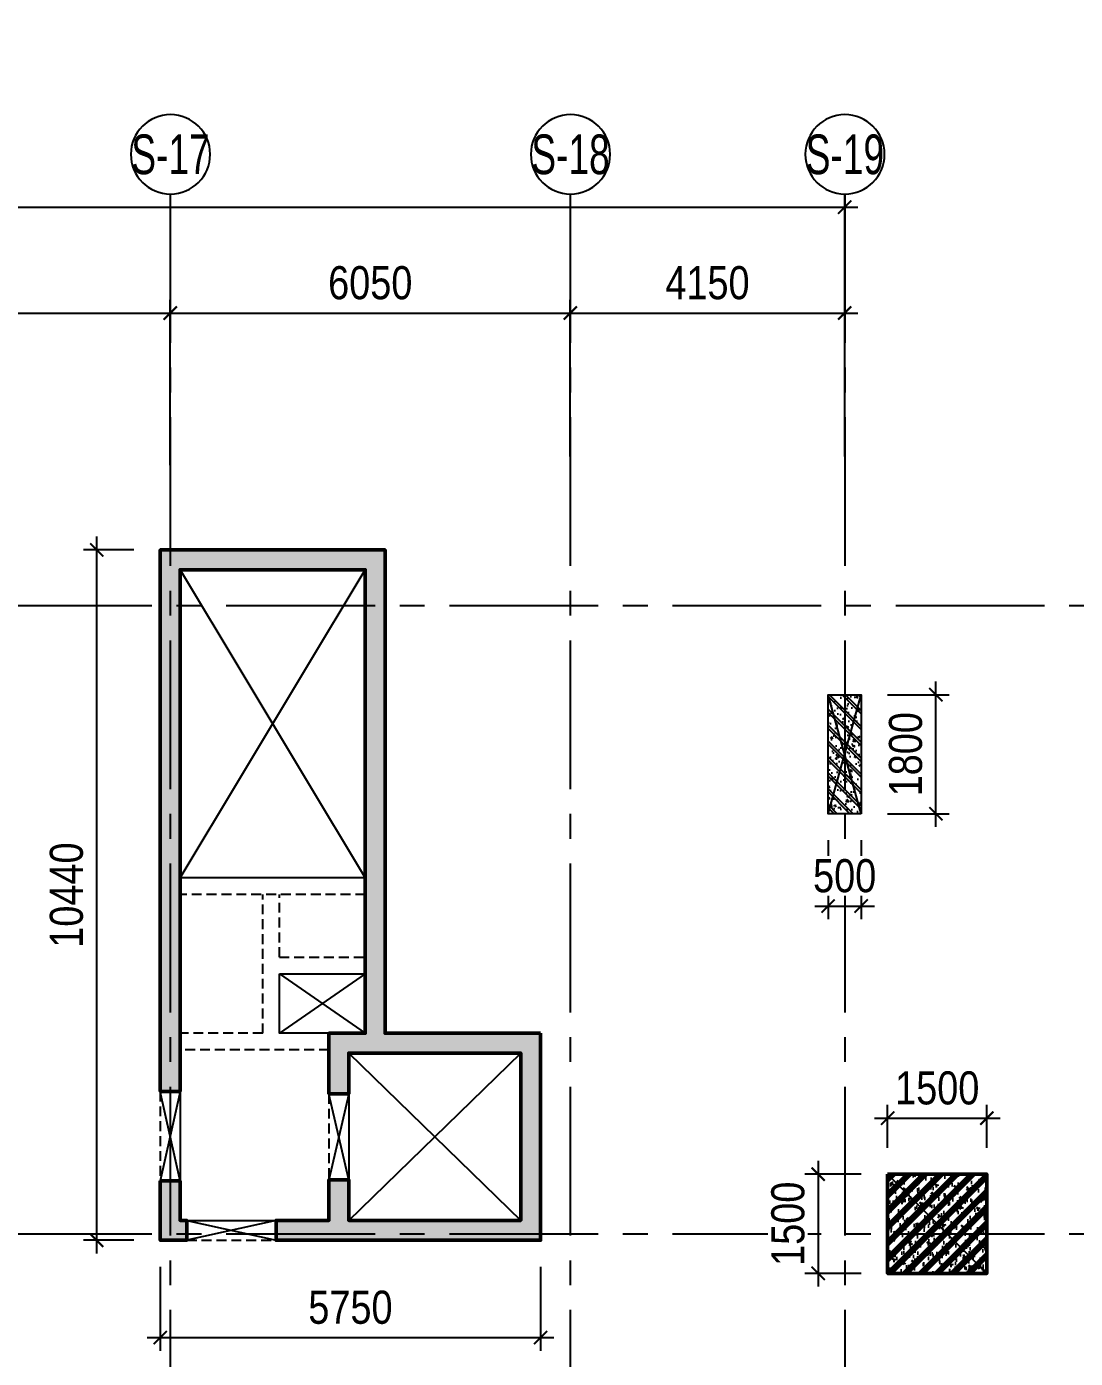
# Model space of a CAD drawing. Header units: millimetres. Extents: x -1534340 to 1713810, y -1348191 to 1114081.
# Drawn here: x 961434 to 977295, y -492497 to -472359 of the extents above; entities that cross this region are included whole.
import ezdxf
from ezdxf.enums import TextEntityAlignment as Align
from ezdxf.xclip import XClip

# ---------------------------------------------------------------- set-up
doc = ezdxf.new("R2010")
doc.units = ezdxf.units.MM
doc.header["$LTSCALE"] = 100
doc.header["$XCLIPFRAME"] = 0
doc.header["$PDMODE"] = 32
doc.header["$PDSIZE"] = 2.5
doc.linetypes.add('CENTER2', pattern=[1.125, 0.75, -0.125, 0.125, -0.125])
doc.linetypes.add('DASHED', pattern=[4.5, 3, -1.5])
for name, color, linetype in [('ccu11-Khuat', 9, 'DASHED'), ('ccu11-Manh', 8, 'Continuous'), ('ccu11-Thay', 7, 'Continuous'), ('ccu12-Manh', 8, 'Continuous'), ('ccu12-Truc', 13, 'CENTER2'), ('KC2-DIM', 251, 'Continuous'), ('KT-Dim', 8, 'Continuous'), ('KT-Hatch', 251, 'Continuous'), ('Xref_ST_MBDV Cot vach 30.7.2022$0$Xref_ST_MBDV Cot vach 30.7.2022|Xref_ST_MBDV Cot vach 30.7.2022|Xref_ST_MBDV Cot vach 30.7.2022|Xref_ST_MBDV Cot vach 30.7.2022|A-WALL-PATT', 251, 'Continuous'), ('Xref_ST_MBDV Cot vach 30.7.2022|Xref_ST_MBDV Cot vach 30.7.2022|Xref_ST_MBDV Cot vach 30.7.2022|Xref_ST_MBDV Cot vach 30.7.2022|A-GRID-SYM', 50, 'Continuous'), ('Xref_ST_MBDV Cot vach 30.7.2022|Xref_ST_MBDV Cot vach 30.7.2022|Xref_ST_MBDV Cot vach 30.7.2022|Xref_ST_MBDV Cot vach 30.7.2022|KC-Betong', 6, 'Continuous')]:
    doc.layers.add(name, color=color, linetype=linetype)
doc.layers.add('KT-Net cot vach', color=6, linetype='Continuous', lineweight=50)
doc.styles.add('Arial Narrow', font='ARIALN.TTF')
doc.styles.add('HBA-Text', font='GOTHIC.TTF')
doc.dimstyles.new('ccu12-200', dxfattribs={"dimscale": 200, "dimtxt": 2.5, "dimasz": 1, "dimexe": 1, "dimexo": 2, "dimgap": 1, "dimtad": 1, "dimdec": 0, "dimrnd": 5, "dimdsep": 46, "dimtxsty": 'Arial Narrow', "dimblk": 'ARCHTICK', "dimcen": -1, "dimdle": 1, "dimclrd": 256, "dimclre": 256, "dimclrt": 3, "dimadec": 0, "dimazin": 2, "dimtfac": 0.1, "dimtdec": 0, "dimtmove": 0, "dimatfit": 1, "dimldrblk": 'ARCHTICK', "dimfxl": 1, "dimtvp": 0.8333333333333334, "dimtolj": 1, "dimtzin": 12, "dimarcsym": 0})

# ---------------------------------------------------------------- blocks, each defined once
blk = doc.blocks.new('Xref_ST_MBDV Cot vach 30.7.2022$0$Tuong Vay01-flat-1')
at = {"layer": 'Xref_ST_MBDV Cot vach 30.7.2022$0$Xref_ST_MBDV Cot vach 30.7.2022|Xref_ST_MBDV Cot vach 30.7.2022|Xref_ST_MBDV Cot vach 30.7.2022|Xref_ST_MBDV Cot vach 30.7.2022|A-WALL-PATT'}
h = blk.add_hatch(dxfattribs=at)
h.set_pattern_fill('ACET-2D-VATLIEU04', color=256, scale=50, pattern_type=2)
h.set_pattern_definition([(49.99999999999999, (-11139561.83942936, -1407213.44759845), (-225.902473859489, 189.5546824974008), [37.49999998626113, -412.4999998488724]), (355, (-11139561.83942936, -1407213.44759845), (32.12721218541265, 367.2157156157773), [29.99999999490911, -329.9999999440002]), (100.4514, (-11139531.95358936, -1407216.06226845), (-341.2315265778452, -62.9441868767608), [31.87009499667636, -350.57105596344]), (46.18420000000001, (-11139561.83942936, -1407113.44759845), (-319.1804974675179, 306.2520974436775), [56.24999996954708, -618.749999665018]), (96.6356, (-11139517.37105686, -1407120.34425195), (-516.9959221575409, -60.14402179722674), [47.80514400473094, -525.8565000520404]), (351.1842, (-11139561.83942936, -1407113.44759845), (84.74077420309186, 546.3954293043353), [45.00000000792112, -495.0000000871323]), (21, (-11139511.83942936, -1407138.44759845), (-105.6808218676597, 275.3079533968121), [37.49999999934682, -412.499999992815]), (326.0000000000001, (-11139511.83942936, -1407138.44759845), (206.1288045682013, 305.5985201385338), [30.00000001746614, -330.0000001921275]), (71.4514, (-11139486.96831286, -1407155.22340145), (-328.9637652803212, 110.3801005582791), [31.87009499870726, -350.5710559857798]), (37.50000000000001, (-11139561.83942936, -1407213.44759845), (-78.13452938385308, 101.8269011885859), [0, -325.9999998517854, 0, -334.9999998476936, 0, -331.2499998493985]), (7.499999999999999, (-11139561.83942936, -1407213.44759845), (-23.27934638224542, 176.8241910238285), [0, -191.0000000278261, 0, -318.5000000464012, 0, -126.2500000183929]), (327.5, (-11139673.33942936, -1407213.44759845), (71.94441751949489, 112.9301145330537), [0, -125.0000000614986, 0, -390.0000001918756, 0, -517.5000002546042]), (317.5, (-11139723.33942936, -1407213.44759845), (158.0205495897681, 172.4491691102739), [0, -162.4999999478019, 0, -258.9999999168043, 0, -367.4999998819521]), (45, (-11139561.83942936, -1407213.44759845), (-150.2601910028607, 150.2601910026278), []), (45, (-11139561.83942936, -1407152.19759845), (-150.2601910028607, 150.2601910026278), [])])
h.paths.add_polyline_path([(-82665.42454257607, -118500.0088302612), (-81837.41861176863, -121132.0343658989), (-80902.71611081436, -123728.0834242017), (-79862.87874617614, -126283.8385967175), (-78719.63840653747, -128795.0430432414), (-77474.89874527603, -131257.5152608277), (-76130.7324262727, -133667.1548922951), (-74689.37767251953, -136019.9495540815), (-73153.2345392555, -138311.981517314), (-71524.86091735773, -140539.4342316107), (-69806.96827445179, -142698.5986796832), (-68002.4171395041, -144785.8795539467), (-66114.21234000102, -146797.8012427511), (-64145.497998368, -148731.0136179249), (-62099.55229647644, -150582.2976132843), (-59979.78201714717, -152348.5705846979), (-57789.71687134914, -154026.8914431464), (-55533.00362077914, -155614.4655520306), (-53213.40000534989, -157108.6493807235), (-50834.76848621853, -158506.954906286), (-48401.06981415115, -159807.0537564463), (-45916.35643433966, -161006.7810866404), (-43384.76573854871, -162104.1391847725), (-40810.51317570359, -163097.3007977149), (-38197.88523275405, -163984.6121738681), (-35551.23229684308, -164764.5958169776), (-32874.96141154505, -165435.9529462866), (-30173.5289383363, -165997.5656592443), (-27451.44813587703, -166448.4963081502), (-24701.85157574899, -166789.3238736566), (-4396.734290909022, -168938.2567786218), (36420.01678077132, -167648.2249503911), (41836.4863632936, -160718.6374020646), (12445.38596707024, -24367.66042796941), (8472.910947457654, -9248.974452903174), (-4718.707271176856, -5521.400683149928), (-10557.45827306993, -9946.818014640827), (-34021.18647153303, -27848.24941525888), (-39776.65152562223, -32008.57135346811), (-41248.85870469548, -35293.77142358455), (-45787.31564925052, -38574.38242801698), (-49368.4870454669, -38942.00303377653), (-57644.18705056235, -44924.06981060421), (-59844.65461433306, -46601.45355761005), (-61968.93197572604, -48362.30333496258), (-64019.60134904832, -50208.3517090485), (-65993.2459566202, -52136.53199238679), (-67886.59205765836, -54143.61763671576), (-69696.47008413821, -56226.27801198442), (-71419.8706161473, -58381.05012253253), (-73053.93764149398, -60604.33085121214), (-74595.93274202198, -62892.42844269238), (-76043.29574720934, -65241.53179885377), (-77393.615911806, -67647.72832025355), (-78644.64476583898, -70107.01135663176), (-79794.29917307012, -72615.28586126259), (-80840.66479975358, -75168.37520986283), (-81781.99930225872, -77762.02815519366), (-82616.73522835784, -80391.9259061541), (-83343.48262714595, -83053.68931881292), (-83961.03136360087, -85742.88618860021), (-84468.3531336058, -88455.03863057657), (-84864.60300002433, -91185.62932156771), (-85149.1148865223, -93930.11565387133), (-85321.41487544402, -96683.60341540864), (-85381.30445068702, -99529.50948559865), (-85328.50406530127, -102200.8374458619), (-85163.21024433896, -104955.3926120612), (-84885.69993967563, -107700.5945179402), (-84496.42936686985, -110432.1923394061), (-83996.04728951491, -113145.6335586284), (-83385.3738030456, -115836.3975027683)], flags=16)
h.paths.add_polyline_path([(-83625.45879450254, -118780.6341908188), (-82785.20518665202, -121451.592054751), (-81836.67593448795, -124086.0436255364), (-80781.45706173405, -126679.6041032514), (-79621.30565389246, -129227.9548506811), (-78358.15352366865, -131726.8525110248), (-76994.10399421491, -134172.1360737709), (-75531.42839684151, -136559.7338032422), (-73972.56228888594, -138885.6700187323), (-72320.10139823705, -141146.0717144171), (-70576.79730102606, -143337.1750085717), (-68745.55283991061, -145455.3314108832), (-66829.41729043424, -147497.0138977058), (-64831.58128353581, -149458.8227850739), (-62755.37149274349, -151337.4913895966), (-60604.24509477988, -153129.8914679771), (-58381.7840128839, -154833.0384259534), (-56091.68895242736, -156444.0962880657), (-53737.77323871478, -157960.3824199464), (-51323.95646727085, -159379.3719952791), (-48854.25797718205, -160698.7021999834), (-46332.79015832208, -161916.1761666269), (-43763.75160367042, -163029.7666325136), (-41151.42011806555, -164037.6193153583), (-38500.14559506811, -164938.0560009221), (-35814.34277378954, -165729.5773374715), (-33098.48388773762, -166410.8653324069), (-30357.09121792205, -166980.7855469028), (-27594.72956264392, -167438.3889849058), (-24815.98988816142, -167782.8289991841), (-4433.735052675009, -169939.9255319908), (36919.56229590811, -168632.9359166666), (42912.68845487945, -160965.5998827359), (13418.22973546013, -24135.12373521132), (9294.838300889242, -8442.070929647249), (-4925.935208282433, -4423.687328800617), (-11162.76267831214, -9150.82235655561), (-34617.47974592447, -27045.37879939191), (-40579.63196872547, -31355.10398377781), (-42051.83914779872, -34640.30405389448), (-46155.98199344426, -37606.97231750819), (-49737.15338966064, -37974.59292326774), (-58240.31235744618, -44121.0777798905), (-60467.11885703541, -45818.53930653841), (-62622.81900685839, -47605.43596977205), (-64703.8232677374, -49478.79233927629), (-66706.66158131324, -51435.49383058609), (-68628.013630962, -53472.26783320424), (-70464.66541309468, -55585.73726807744), (-72213.55809716694, -57772.38228180911), (-73871.79587351345, -60028.54927773564), (-75436.60120790266, -62350.49395546387), (-76905.37393212318, -64734.34577669739), (-78275.66833624989, -67176.13529814105), (-79545.20269040763, -69671.7966022063), (-80711.86304414831, -72217.17406733404), (-81773.70674647763, -74808.02928769216), (-82728.96568063274, -77440.04813065287), (-83576.04920824617, -80108.84792049509), (-84313.5468179807, -82809.98473610263), (-84940.23047422245, -85538.9608107484), (-85455.05666192248, -88291.23202148662), (-85857.16812421381, -91062.21545574092), (-86145.88844638877, -93847.29761108034), (-86320.75738810934, -96641.83923533), (-86381.51240370423, -99528.87035845965), (-86327.91179009154, -102240.684236032), (-86160.19218073785, -105035.6641918905), (-85878.57688103244, -107821.473743778), (-85483.548480995, -110593.4755141111), (-84975.76463904232, -113347.0545681345), (-84356.0573821161, -116077.6233250971)])
blk = doc.blocks.new('_ARCHTICK')
at = {"color": 0, "linetype": 'ByBlock', "const_width": 0.15}
blk.add_lwpolyline([(-0.5, -0.5), (0.5, 0.5)], dxfattribs=at)
blk = doc.blocks.new('*D1127')
at = {"layer": 'Defpoints', "color": 0, "transparency": 16777216}
for p in [(398999.3874795341, -68274.78057617624), (398999.3874795341, -70975.64417300106, -7.594823728268585e-05), (390299.3874795341, -71117.965626513, -7.594823728268585e-05)]:
    blk.add_point(p, dxfattribs=at)
at = {"layer": 'KT-Dim', "lineweight": -2, "transparency": 16777216}
for p, q in [((390299.3874795341, -70717.965626513), (390299.3874795341, -68074.78057617624)), ((398999.3874795341, -70575.64417300106), (398999.3874795341, -68074.78057617624)), ((390099.3874795341, -68274.78057617624), (399199.3874795341, -68274.78057617624))]:
    blk.add_line(p, q, dxfattribs=at)
at = {"layer": 'KT-Dim', "lineweight": -2, "transparency": 16777216, "xscale": 200, "yscale": 200, "zscale": 200, "rotation": 180}
blk.add_blockref('_ARCHTICK', (390299.3874795341, -68274.78057617624), dxfattribs=at)
at = {"layer": 'KT-Dim', "lineweight": -2, "transparency": 16777216, "xscale": 200, "yscale": 200, "zscale": 200}
blk.add_blockref('_ARCHTICK', (398999.3874795341, -68274.78057617624), dxfattribs=at)
at = {"layer": 'KT-Dim', "color": 3, "transparency": 16777216, "insert": (394649.3874795341, -67819.4940823154), "char_height": 500, "attachment_point": 5, "style": 'Arial Narrow'}
blk.add_mtext('\\A1;8700', dxfattribs=at)
blk = doc.blocks.new('*D1128')
at = {"layer": 'Defpoints', "color": 0, "transparency": 16777216}
for p in [(405049.3874795341, -68274.78057617624), (405049.3874795341, -70845.41449127195, -7.59482372827136e-05), (398999.3874795341, -70975.64417300106)]:
    blk.add_point(p, dxfattribs=at)
at = {"layer": 'KT-Dim', "lineweight": -2, "transparency": 16777216}
for p, q in [((398999.3874795341, -70575.64417300106), (398999.3874795341, -68074.78057617624)), ((405049.3874795341, -70445.41449127195), (405049.3874795341, -68074.78057617624)), ((398799.3874795341, -68274.78057617624), (405249.3874795341, -68274.78057617624))]:
    blk.add_line(p, q, dxfattribs=at)
at = {"layer": 'KT-Dim', "lineweight": -2, "transparency": 16777216, "xscale": 200, "yscale": 200, "zscale": 200, "rotation": 180}
blk.add_blockref('_ARCHTICK', (398999.3874795341, -68274.78057617624), dxfattribs=at)
at = {"layer": 'KT-Dim', "lineweight": -2, "transparency": 16777216, "xscale": 200, "yscale": 200, "zscale": 200}
blk.add_blockref('_ARCHTICK', (405049.3874795341, -68274.78057617624), dxfattribs=at)
at = {"layer": 'KT-Dim', "color": 3, "transparency": 16777216, "insert": (402024.3874795341, -67819.4940823154), "char_height": 500, "attachment_point": 5, "style": 'Arial Narrow'}
blk.add_mtext('\\A1;6050', dxfattribs=at)
blk = doc.blocks.new('*D1129')
at = {"layer": 'Defpoints', "color": 0, "transparency": 16777216}
for p in [(409199.3874795341, -68274.78057617624), (405049.3874795341, -70845.41449127195, -7.59482372827136e-05), (409199.3874795341, -70726.58228353027)]:
    blk.add_point(p, dxfattribs=at)
at = {"layer": 'KT-Dim', "lineweight": -2, "transparency": 16777216}
for p, q in [((405049.3874795341, -70445.41449127195), (405049.3874795341, -68074.78057617624)), ((409199.3874795341, -70326.58228353027), (409199.3874795341, -68074.78057617624)), ((404849.3874795341, -68274.78057617624), (409399.3874795341, -68274.78057617624))]:
    blk.add_line(p, q, dxfattribs=at)
at = {"layer": 'KT-Dim', "lineweight": -2, "transparency": 16777216, "xscale": 200, "yscale": 200, "zscale": 200, "rotation": 180}
blk.add_blockref('_ARCHTICK', (405049.3874795341, -68274.78057617624), dxfattribs=at)
at = {"layer": 'KT-Dim', "lineweight": -2, "transparency": 16777216, "xscale": 200, "yscale": 200, "zscale": 200}
blk.add_blockref('_ARCHTICK', (409199.3874795341, -68274.78057617624), dxfattribs=at)
at = {"layer": 'KT-Dim', "color": 3, "transparency": 16777216, "insert": (407124.3874795341, -67819.4940823154), "char_height": 500, "attachment_point": 5, "style": 'Arial Narrow'}
blk.add_mtext('\\A1;4150', dxfattribs=at)
blk = doc.blocks.new('*D1130')
at = {"layer": 'Defpoints', "color": 0, "transparency": 16777216}
for p in [(409199.3874795341, -66674.78057617624), (381599.3874795341, -70845.41449127195), (409199.3874795341, -70845.41449127195)]:
    blk.add_point(p, dxfattribs=at)
at = {"layer": 'KT-Dim', "lineweight": -2, "transparency": 16777216}
for p, q in [((381599.3874795341, -70445.41449127195), (381599.3874795341, -66474.78057617624)), ((409199.3874795341, -70445.41449127195), (409199.3874795341, -66474.78057617624)), ((381399.3874795341, -66674.78057617624), (409399.3874795341, -66674.78057617624))]:
    blk.add_line(p, q, dxfattribs=at)
at = {"layer": 'KT-Dim', "lineweight": -2, "transparency": 16777216, "xscale": 200, "yscale": 200, "zscale": 200, "rotation": 180}
blk.add_blockref('_ARCHTICK', (381599.3874795341, -66674.78057617624), dxfattribs=at)
at = {"layer": 'KT-Dim', "lineweight": -2, "transparency": 16777216, "xscale": 200, "yscale": 200, "zscale": 200}
blk.add_blockref('_ARCHTICK', (409199.3874795341, -66674.78057617624), dxfattribs=at)
at = {"layer": 'KT-Dim', "color": 3, "transparency": 16777216, "insert": (395399.3874795341, -66219.4940823154), "char_height": 500, "attachment_point": 5, "style": 'Arial Narrow'}
blk.add_mtext('\\A1;27600', dxfattribs=at)
blk = doc.blocks.new('GRID-SYM-flat-73')
at = {"layer": 'Xref_ST_MBDV Cot vach 30.7.2022|Xref_ST_MBDV Cot vach 30.7.2022|Xref_ST_MBDV Cot vach 30.7.2022|Xref_ST_MBDV Cot vach 30.7.2022|A-GRID-SYM'}
blk.add_circle((-7.267935535991315e-20, -1.216128191088018e-17, -4.068591107726854e-07), 900.0000000000003, dxfattribs=at)
at = {"layer": 'Xref_ST_MBDV Cot vach 30.7.2022|Xref_ST_MBDV Cot vach 30.7.2022|Xref_ST_MBDV Cot vach 30.7.2022|Xref_ST_MBDV Cot vach 30.7.2022|A-GRID-SYM', "style": 'HBA-Text'}
blk.add_attdef('GRID', text='', height=900.0000000000003, rotation=359.6302510781834, dxfattribs=at).set_placement((-7.267935535991315e-20, -1.216128191088018e-17, -4.068591107726854e-07), align=Align.MIDDLE_CENTER)
blk = doc.blocks.new('LOI-B2-T1-PN')
at = {"layer": 'KT-Hatch'}
h = blk.add_hatch(dxfattribs=at)
h.set_pattern_fill('BTCT', color=256, scale=40)
h.set_pattern_definition([(49.99999999999999, (106559.8543703831, -42147.03074568097), (286.9040730403014, -25.10085399303804), [30, -330]), (355, (106559.8543703831, -42147.03074568097), (-55.50053344520001, 300.8768534800047), [24, -264]), (100.4514, (106583.7630423834, -42149.12248168094), (231.4037526856086, 275.7758168243814), [25.496076, -280.4568448]), (46.18420000000001, (106559.8543703831, -42067.03074568097), (426.8964194502578, -66.20760573160723), [45, -495]), (96.6356, (106595.4290683833, -42072.54806848097), (373.8650822194813, 389.6471483601767), [38.2441152, -420.6852]), (351.1842, (106559.8543703831, -42067.03074568097), (373.8647780534509, 389.6474403701299), [36, -396]), (21, (106599.8543703831, -42087.03074568097), (238.7628208473847, -161.0475562661355), [30, -330]), (326.0000000000001, (106599.8543703831, -42087.03074568097), (97.32613276863269, 290.0600180187412), [24, -264]), (71.4514, (106619.7512635831, -42100.45138808095), (336.089051432596, 129.012198683981), [25.496076, -280.4568448]), (37.50000000000001, (106559.8543703831, -42147.03074568097), (4.863942126916267, 133.1575415325246), [0, -260.8, 0, -268, 0, -265]), (7.499999999999999, (106559.8543703831, -42147.03074568097), (105.2278149768594, 157.7646847529441), [0, -152.8, 0, -254.8, 0, -101]), (327.5, (106470.6543703834, -42147.03074568097), (213.5289744689636, -9.021948693751902), [0, -100, 0, -312, 0, -414]), (317.5, (106430.6543703834, -42147.03074568097), (233.2744677369545, 40.04199293292709), [0, -130, 0, -207.2, 0, -294]), (45, (106559.8543703831, -42147.03074568097), (-106.0660171779821, 106.0660171779821), []), (45, (106630.5650483831, -42147.03074568097), (-106.0660171779821, 106.0660171779821), [])])
h.paths.add_polyline_path([(89886.80448012566, -22426.61616878753), (90186.80448012613, -22426.61616878753), (90186.80448012613, -14536.62490315287), (92986.80448012613, -14536.62490315293), (92986.80448012566, -21546.61616641021), (92436.80448012566, -21546.61616641015), (92436.80448012566, -22461.61616641015), (92736.80448012566, -22461.61616641021), (92736.80448012566, -21846.61616641021), (95336.80448012566, -21846.61616641027), (95336.80448012566, -24376.61616641027), (92736.80448012566, -24376.61616641021), (92736.80448012566, -23761.61616641021), (92436.80448012566, -23761.61616641015), (92436.80448012566, -24376.61616641015), (91636.80448012566, -24376.61616641015), (91636.80448012566, -24676.61616641015), (95636.80448012566, -24676.61616641027), (95636.80448012566, -21546.61616641027), (93286.80448012566, -21546.61616641021), (93286.79678538674, -14236.62396789709), (89886.79678538674, -14236.62396789697)])
h.paths.add_polyline_path([(90186.80448012613, -23776.61616878753), (89886.80448012566, -23776.61616878753), (89886.80448012566, -24676.61616641015), (90286.80448012566, -24676.61616641015), (90286.80448012566, -24376.61616641015), (90186.80448012613, -24376.61616641015)], flags=17)
at = {"ltscale": 0.5}
blk.add_lwpolyline([(92986.80448006513, -19196.61616878817), (90186.80448012613, -19196.61726697005)], dxfattribs=at)
blk.add_lwpolyline([(91686.80448009097, -20646.61616878747), (92986.80447665695, -20646.61616878747), (92986.80447665695, -21546.61616641015), (91686.80448009097, -21546.61616641015)], close=True, dxfattribs=at)
at = {"layer": 'ccu11-Khuat', "ltscale": 0.5}
for points in [[(92986.8045781171, -19446.61616878817), (90186.8045781781, -19446.61726696999)], [(91436.80448009097, -21546.61626683944), (91436.80365645466, -19446.61677671061)], [(91686.80402905215, -20396.61616878747), (91686.80365645466, -19446.61667865864)], [(91686.80448009097, -20396.61616878747), (92986.80448009097, -20396.61616878747)], [(91436.80448009097, -21546.61616878747), (90186.80448009074, -21546.61616878747)], [(92436.80448009097, -21796.61616878747), (90186.80448009074, -21796.61616878747)]]:
    blk.add_lwpolyline(points, dxfattribs=at)
at = {"layer": 'ccu11-Khuat', "color": 6, "ltscale": 0.5}
for points in [[(89886.8044801266, -22426.61616878741), (89886.8044801266, -23776.6161687873)], [(92436.80448012613, -22461.61616641015), (92436.80448012613, -23761.61616641231)], [(90286.80448012613, -24676.61616641015), (91636.80448012566, -24676.61616641015)]]:
    blk.add_lwpolyline(points, dxfattribs=at)
at = {"layer": 'ccu11-Thay', "color": 6, "ltscale": 0.5}
for points in [[(90186.8044801266, -22426.61616878753), (90186.8044801266, -23776.6161687873)], [(92736.80448012613, -22461.61616641021), (92736.80448012613, -23761.61616641231)], [(90286.80448012613, -24376.61616641015), (91636.80448012566, -24376.61616641015)]]:
    blk.add_lwpolyline(points, dxfattribs=at)
at = {"layer": 'ccu12-Manh', "ltscale": 0.5}
for p, q in [((91686.80412710411, -20646.61616878747), (92986.80447665695, -21546.61616641021)), ((92986.80447665695, -20646.61616878747), (91686.80448009097, -21546.61616878747))]:
    blk.add_line(p, q, dxfattribs=at)
for points in [[(90186.80448012613, -19196.61616878817), (92986.80809450103, -14536.62490315293)], [(90186.80809450103, -14536.62490315287), (92986.80448012613, -19196.61616878817)], [(92736.80448012566, -21846.61616641021), (95336.80448012566, -24376.61616641027)], [(92736.80448012566, -24376.61616641021), (95336.80448012566, -21846.61616641027)]]:
    blk.add_lwpolyline(points, dxfattribs=at)
at = {"layer": 'KC2-DIM', "ltscale": 0.5}
for points in [[(91686.80448009097, -21546.61616878747), (91686.80412710411, -20646.61616878747)], [(91686.80448009097, -20646.61616878747), (92986.80448009097, -20646.61616878747)], [(90186.8044801266, -22426.61616878753), (89886.8044801266, -23776.6161687873)], [(90186.8044801266, -23776.6161687873), (89886.8044801266, -22426.61616878741)], [(92736.80448012613, -22461.61616641021), (92436.80448012613, -23761.61616641231)], [(92736.80448012613, -23761.61616641231), (92436.80448012613, -22461.61616641015)], [(90286.80448012613, -24376.61616641015), (91636.80448012566, -24676.61616641015)], [(91636.80448012566, -24376.61616641015), (90286.80448012613, -24676.61616641015)]]:
    blk.add_lwpolyline(points, dxfattribs=at)
at = {"layer": 'KT-Net cot vach'}
for p, q in [((90186.80448012613, -22426.61616878753), (89886.80448012566, -22426.61616878753)), ((92436.80448012566, -23761.61616641015), (92436.80448012566, -24376.61616641015)), ((92736.80448012566, -23761.61616641254), (92436.8044801252, -23761.61616641254)), ((92736.80448012566, -23761.61616641021), (92736.80448012566, -24376.61616641021)), ((90186.80448012613, -23776.61616878753), (89886.80448012566, -23776.61616878753)), ((91636.80448012566, -24376.61616641015), (92436.80448012566, -24376.61616641015)), ((91636.80448012566, -24676.61616641015), (95636.80448012566, -24676.61616641027))]:
    blk.add_line(p, q, dxfattribs=at)
for points in [[(89886.80448012566, -22426.61616878753), (89886.80809450126, -14236.62490315281), (93286.80809450126, -14236.62490315293), (93286.80448012566, -21546.61616641021), (95636.80448012566, -21546.61616641027)], [(95636.80448012566, -21546.61616641027), (95636.80448012566, -24676.61616641027), (91636.80448012566, -24676.61616641015), (91636.80448012566, -24376.61616641015), (92436.80448012566, -24376.61616641015), (92436.80448012566, -23761.61616641015), (92736.80448012566, -23761.61616641021), (92736.80448012566, -24376.61616641021), (95336.80448012566, -24376.61616641027), (95336.80448012566, -21846.61616641027), (92736.80448012566, -21846.61616641021), (92736.80448012566, -22461.61616641021), (92436.80448012566, -22461.61616641015), (92436.80448012566, -21546.61616641015), (92986.80448012566, -21546.61616641021), (92986.80809450126, -14536.62490315293), (90186.80809450126, -14536.62490315287), (90186.80448012613, -22426.61616878753)], [(90186.80448012613, -23776.61616878753), (90186.80448012613, -24376.61616641015), (90286.80448012566, -24376.61616641015), (90286.80448012566, -24676.61616641015), (89886.80448012566, -24676.61616641015), (89886.80448012566, -23776.61616878753)]]:
    blk.add_lwpolyline(points, dxfattribs=at)
blk = doc.blocks.new('*U149')
h = blk.add_hatch()
h.set_pattern_fill('VATLIEU04', color=250, scale=40, style=0, pattern_type=2)
h.set_pattern_definition([(49.99999999999999, (-449.9999999999825, 1849.999999999997), (286.9040730403014, -25.10085399303804), [30, -330]), (355, (-449.9999999999825, 1849.999999999997), (-55.50053344520001, 300.8768534800047), [24, -264]), (100.4514, (-426.0913279999825, 1847.908263999997), (231.4037526856086, 275.7758168243814), [25.496076, -280.4568448]), (46.18420000000001, (-449.9999999999825, 1929.999999999997), (426.8964194502578, -66.20760573160723), [45, -495]), (96.6356, (-414.4253019999824, 1924.482677199996), (373.8650822194813, 389.6471483601767), [38.2441152, -420.6852]), (351.1842, (-449.9999999999825, 1929.999999999997), (373.8647780534509, 389.6474403701299), [36, -396]), (21, (-409.9999999999825, 1909.999999999997), (238.7628208473847, -161.0475562661355), [30, -330]), (326.0000000000001, (-409.9999999999825, 1909.999999999997), (97.32613276863269, 290.0600180187412), [24, -264]), (71.4514, (-390.1031067999825, 1896.579357599996), (336.089051432596, 129.012198683981), [25.496076, -280.4568448]), (37.50000000000001, (-449.9999999999825, 1849.999999999997), (4.863942126916267, 133.1575415325246), [0, -260.8, 0, -268, 0, -265]), (7.499999999999999, (-449.9999999999825, 1849.999999999997), (105.2278149768594, 157.7646847529441), [0, -152.8, 0, -254.8, 0, -101]), (327.5, (-539.1999999999825, 1849.999999999997), (213.5289744689636, -9.021948693751902), [0, -100, 0, -312, 0, -414]), (317.5, (-579.1999999999825, 1849.999999999997), (233.2744677369545, 40.04199293292709), [0, -130, 0, -207.2, 0, -294]), (45, (-449.9999999999825, 1849.999999999997), (-120.2081528017131, 120.2081528017131), []), (45, (-449.9999999999825, 1898.999999999997), (-120.2081528017131, 120.2081528017131), [])])
h.paths.add_polyline_path([(-475, -474.9999999999998), (25, -475.0000000000047), (25.00000000001745, 1324.999999999997), (-474.9999999999825, 1325.000000000002)])
at = {"color": 6, "ltscale": 0.25}
blk.add_lwpolyline([(-475, -474.9999999999998), (25, -475.0000000000047), (25.00000000001745, 1324.999999999997), (-474.9999999999825, 1325.000000000002)], close=True, dxfattribs=at)
at = {"layer": 'Defpoints', "linetype": 'ByBlock', "ltscale": 30}
for p, q in [((25, -475.0000000000047), (-474.9999999999825, 1325.000000000002)), ((-475, -474.9999999999998), (25.00000000001745, 1324.999999999997))]:
    blk.add_line(p, q, dxfattribs=at)
blk = doc.blocks.new('*U151')
h = blk.add_hatch()
h.set_pattern_fill('VATLIEU04', color=250, scale=40, style=0, pattern_type=2)
h.set_pattern_definition([(49.99999999999999, (550, -550), (286.9040730403014, -25.10085399303804), [30, -330]), (355, (550, -550), (-55.50053344520001, 300.8768534800047), [24, -264]), (100.4514, (573.908672, -552.091736), (231.4037526856086, 275.7758168243814), [25.496076, -280.4568448]), (46.18420000000001, (550, -470), (426.8964194502578, -66.20760573160723), [45, -495]), (96.6356, (585.574698, -475.5173228), (373.8650822194813, 389.6471483601767), [38.2441152, -420.6852]), (351.1842, (550, -470), (373.8647780534509, 389.6474403701299), [36, -396]), (21, (590, -490), (238.7628208473847, -161.0475562661355), [30, -330]), (326.0000000000001, (590, -490), (97.32613276863269, 290.0600180187412), [24, -264]), (71.4514, (609.8968932, -503.4206424), (336.089051432596, 129.012198683981), [25.496076, -280.4568448]), (37.50000000000001, (550, -550), (4.863942126916267, 133.1575415325246), [0, -260.8, 0, -268, 0, -265]), (7.499999999999999, (550, -550), (105.2278149768594, 157.7646847529441), [0, -152.8, 0, -254.8, 0, -101]), (327.5, (460.8, -550), (213.5289744689636, -9.021948693751902), [0, -100, 0, -312, 0, -414]), (317.5, (420.8, -550), (233.2744677369545, 40.04199293292709), [0, -130, 0, -207.2, 0, -294]), (45, (550, -550), (-120.2081528017131, 120.2081528017131), []), (45, (550, -501), (-120.2081528017131, 120.2081528017131), [])])
h.paths.add_polyline_path([(-475, 475), (1025, 475), (1025, -1025), (-475, -1025)])
at = {"color": 6, "ltscale": 0.25}
blk.add_lwpolyline([(-475, 475), (1025, 475), (1025, -1025), (-475, -1025)], close=True, dxfattribs=at)
at = {"layer": 'Defpoints', "linetype": 'ByBlock', "ltscale": 30}
for p, q in [((1025, 475), (-475, -1025)), ((-475, 475), (1025, -1025))]:
    blk.add_line(p, q, dxfattribs=at)
blk = doc.blocks.new('MBDV-B1-T1-PN')
at = {"layer": 'KT-Net cot vach'}
blk.add_blockref('*U151', (101361.8044801299, -24151.61616647651), dxfattribs=at)
at = {"layer": 'Xref_ST_MBDV Cot vach 30.7.2022|Xref_ST_MBDV Cot vach 30.7.2022|Xref_ST_MBDV Cot vach 30.7.2022|Xref_ST_MBDV Cot vach 30.7.2022|KC-Betong', "linetype": 'ByBlock', "xscale": -1}
blk.add_blockref('*U149', (100011.8044801299, -17751.61616640782, -7.594824095580321e-05), dxfattribs=at)
blk = doc.blocks.new('*D1036')
at = {"layer": 'Defpoints', "color": 0, "ltscale": 0.5, "transparency": 16777216}
for p in [(974455.5726995603, -489711.3553933868), (973404.3027145857, -491211.3553933868), (974455.5726995603, -491211.3553933868)]:
    blk.add_point(p, dxfattribs=at)
at = {"layer": 'KC2-DIM', "lineweight": -2, "ltscale": 0.5, "transparency": 16777216}
for p, q in [((973404.3027145857, -489511.3553933868), (973404.3027145857, -491411.3553933868)), ((974055.5726995603, -489711.3553933868), (973204.3027145857, -489711.3553933868)), ((974055.5726995603, -491211.3553933868), (973204.3027145857, -491211.3553933868))]:
    blk.add_line(p, q, dxfattribs=at)
at = {"layer": 'KC2-DIM', "lineweight": -2, "ltscale": 0.5, "transparency": 16777216, "xscale": 200, "yscale": 200, "zscale": 200}
for p, rotation in [((973404.3027145857, -489711.3553933868), 90), ((973404.3027145857, -491211.3553933868), 270)]:
    blk.add_blockref('_ARCHTICK', p, dxfattribs=dict(at, rotation=rotation))
at = {"layer": 'KC2-DIM', "color": 3, "ltscale": 0.5, "transparency": 16777216, "insert": (972949.0162207244, -490461.355393387), "char_height": 500, "attachment_point": 5, "rotation": 90, "style": 'Arial Narrow', "bg_fill": 3, "box_fill_scale": 1.1, "bg_fill_color": 256, "bg_fill_true_color": 13158600, "bg_fill_transparency": 0}
blk.add_mtext('\\A1;1500', dxfattribs=at)
blk = doc.blocks.new('*D1037')
at = {"layer": 'Defpoints', "color": 0, "ltscale": 0.5, "transparency": 16777216}
for p in [(975955.5726995599, -488865.2410623255), (974455.5726995599, -489711.3553933866), (975955.5726995599, -489711.3553933866)]:
    blk.add_point(p, dxfattribs=at)
at = {"layer": 'KC2-DIM', "lineweight": -2, "ltscale": 0.5, "transparency": 16777216}
for p, q in [((974455.5726995599, -489311.3553933866), (974455.5726995599, -488665.2410623255)), ((975955.5726995599, -489311.3553933866), (975955.5726995599, -488665.2410623255)), ((974255.5726995599, -488865.2410623255), (976155.5726995599, -488865.2410623255))]:
    blk.add_line(p, q, dxfattribs=at)
at = {"layer": 'KC2-DIM', "lineweight": -2, "ltscale": 0.5, "transparency": 16777216, "xscale": 200, "yscale": 200, "zscale": 200, "rotation": 180}
blk.add_blockref('_ARCHTICK', (974455.5726995599, -488865.2410623255), dxfattribs=at)
at = {"layer": 'KC2-DIM', "lineweight": -2, "ltscale": 0.5, "transparency": 16777216, "xscale": 200, "yscale": 200, "zscale": 200}
blk.add_blockref('_ARCHTICK', (975955.5726995599, -488865.2410623255), dxfattribs=at)
at = {"layer": 'KC2-DIM', "color": 3, "ltscale": 0.5, "transparency": 16777216, "insert": (975205.5726995599, -488409.9545684647), "char_height": 500, "attachment_point": 5, "style": 'Arial Narrow', "bg_fill": 3, "box_fill_scale": 1.1, "bg_fill_color": 256, "bg_fill_true_color": 13158600, "bg_fill_transparency": 0}
blk.add_mtext('\\A1;1500', dxfattribs=at)
blk = doc.blocks.new('*D1075')
at = {"layer": 'Defpoints', "color": 0, "ltscale": 0.5, "transparency": 16777216}
for p in [(963455.5726995557, -490711.3553933202), (969205.5726995557, -490711.3553933203), (969205.5726995557, -492182.3284679541)]:
    blk.add_point(p, dxfattribs=at)
at = {"layer": 'KC2-DIM', "lineweight": -2, "ltscale": 0.5, "transparency": 16777216}
for p, q in [((963455.5726995557, -491111.3553933202), (963455.5726995557, -492382.3284679541)), ((969205.5726995557, -491111.3553933203), (969205.5726995557, -492382.3284679541)), ((963255.5726995557, -492182.3284679541), (969405.5726995557, -492182.3284679541))]:
    blk.add_line(p, q, dxfattribs=at)
at = {"layer": 'KC2-DIM', "lineweight": -2, "ltscale": 0.5, "transparency": 16777216, "xscale": 200, "yscale": 200, "zscale": 200, "rotation": 180}
blk.add_blockref('_ARCHTICK', (963455.5726995557, -492182.3284679541), dxfattribs=at)
at = {"layer": 'KC2-DIM', "lineweight": -2, "ltscale": 0.5, "transparency": 16777216, "xscale": 200, "yscale": 200, "zscale": 200}
blk.add_blockref('_ARCHTICK', (969205.5726995557, -492182.3284679541), dxfattribs=at)
at = {"layer": 'KC2-DIM', "color": 3, "ltscale": 0.5, "transparency": 16777216, "insert": (966330.5726995557, -491727.0419740933), "char_height": 500, "attachment_point": 5, "style": 'Arial Narrow', "bg_fill": 3, "box_fill_scale": 1.1, "bg_fill_color": 256, "bg_fill_true_color": 13158600, "bg_fill_transparency": 0}
blk.add_mtext('\\A1;5750', dxfattribs=at)
blk = doc.blocks.new('*D1088')
at = {"layer": 'Defpoints', "color": 0, "ltscale": 0.5, "transparency": 16777216}
for p in [(962493.0755906077, -480271.3641300631), (963455.5726995566, -480271.3641300631), (963455.5726995562, -490711.3553933204)]:
    blk.add_point(p, dxfattribs=at)
at = {"layer": 'KC2-DIM', "lineweight": -2, "ltscale": 0.5, "transparency": 16777216}
for p, q in [((962493.0755906077, -490911.3553933204), (962493.0755906077, -480071.3641300631)), ((963055.5726995566, -480271.3641300631), (962293.0755906077, -480271.3641300631)), ((963055.5726995562, -490711.3553933204), (962293.0755906077, -490711.3553933204))]:
    blk.add_line(p, q, dxfattribs=at)
at = {"layer": 'KC2-DIM', "lineweight": -2, "ltscale": 0.5, "transparency": 16777216, "xscale": 200, "yscale": 200, "zscale": 200}
for p, rotation in [((962493.0755906077, -480271.3641300631), 90), ((962493.0755906077, -490711.3553933204), 270)]:
    blk.add_blockref('_ARCHTICK', p, dxfattribs=dict(at, rotation=rotation))
at = {"layer": 'KC2-DIM', "color": 3, "ltscale": 0.5, "transparency": 16777216, "insert": (962037.7890967465, -485491.3597616919), "char_height": 500, "attachment_point": 5, "rotation": 90, "style": 'Arial Narrow', "bg_fill": 3, "box_fill_scale": 1.1, "bg_fill_color": 256, "bg_fill_true_color": 13158600, "bg_fill_transparency": 0}
blk.add_mtext('\\A1;10440', dxfattribs=at)
blk = doc.blocks.new('*D1084')
at = {"layer": 'Defpoints', "color": 0, "ltscale": 0.5, "transparency": 16777216}
for p in [(973555.5726995599, -484261.3553933179, -7.594824095580321e-05), (974055.5726995599, -484261.3553933179, -7.594824095580321e-05), (974055.5726995599, -485656.9805651495)]:
    blk.add_point(p, dxfattribs=at)
at = {"layer": 'KC2-DIM', "lineweight": -2, "ltscale": 0.5, "transparency": 16777216}
for p, q in [((973555.5726995599, -484661.3553933179), (973555.5726995599, -485856.9805651495)), ((974055.5726995599, -484661.3553933179), (974055.5726995599, -485856.9805651495)), ((973355.5726995599, -485656.9805651495), (974255.5726995599, -485656.9805651495))]:
    blk.add_line(p, q, dxfattribs=at)
at = {"layer": 'KC2-DIM', "lineweight": -2, "ltscale": 0.5, "transparency": 16777216, "xscale": 200, "yscale": 200, "zscale": 200, "rotation": 180}
blk.add_blockref('_ARCHTICK', (973555.5726995599, -485656.9805651495), dxfattribs=at)
at = {"layer": 'KC2-DIM', "lineweight": -2, "ltscale": 0.5, "transparency": 16777216, "xscale": 200, "yscale": 200, "zscale": 200}
blk.add_blockref('_ARCHTICK', (974055.5726995599, -485656.9805651495), dxfattribs=at)
at = {"layer": 'KC2-DIM', "color": 3, "ltscale": 0.5, "transparency": 16777216, "insert": (973805.5726995599, -485201.6940712887), "char_height": 500, "attachment_point": 5, "style": 'Arial Narrow', "bg_fill": 3, "box_fill_scale": 1.1, "bg_fill_color": 256, "bg_fill_true_color": 13158600, "bg_fill_transparency": 0}
blk.add_mtext('\\A1;500', dxfattribs=at)
blk = doc.blocks.new('*D1085')
at = {"layer": 'Defpoints', "color": 0, "ltscale": 0.5, "transparency": 16777216}
for p in [(974055.5726995603, -482461.3553933181, -7.594824095580321e-05), (975184.1860842677, -482461.3553933181), (974055.5726995603, -484261.3553933181, -7.594824095580321e-05)]:
    blk.add_point(p, dxfattribs=at)
at = {"layer": 'KC2-DIM', "lineweight": -2, "ltscale": 0.5, "transparency": 16777216}
for p, q in [((975184.1860842677, -484461.3553933181), (975184.1860842677, -482261.3553933181)), ((974455.5726995603, -482461.3553933181), (975384.1860842677, -482461.3553933181)), ((974455.5726995603, -484261.3553933181), (975384.1860842677, -484261.3553933181))]:
    blk.add_line(p, q, dxfattribs=at)
at = {"layer": 'KC2-DIM', "lineweight": -2, "ltscale": 0.5, "transparency": 16777216, "xscale": 200, "yscale": 200, "zscale": 200}
for p, rotation in [((975184.1860842677, -482461.3553933181), 90), ((975184.1860842677, -484261.3553933181), 270)]:
    blk.add_blockref('_ARCHTICK', p, dxfattribs=dict(at, rotation=rotation))
at = {"layer": 'KC2-DIM', "color": 3, "ltscale": 0.5, "transparency": 16777216, "insert": (974728.8995904065, -483361.3553933183), "char_height": 500, "attachment_point": 5, "rotation": 90, "style": 'Arial Narrow', "bg_fill": 3, "box_fill_scale": 1.1, "bg_fill_color": 256, "bg_fill_true_color": 13158600, "bg_fill_transparency": 0}
blk.add_mtext('\\A1;1800', dxfattribs=at)
blk = doc.blocks.new('Grid-ST-flat-3')
at = {"layer": 'ccu12-Truc', "ltscale": 30}
for p, q in [((398999.3874795341, -66474.78057617624), (398999.3874795341, -104409.5824195731)), ((405049.3874795341, -66474.78057617624), (405049.3874795341, -104409.5824195731)), ((409199.3874795341, -66474.78057617624), (409199.3874795341, -104409.5824195731)), ((366096.2468389631, -72696.27186137123), (425824.0468604062, -72696.27186137007)), ((366096.2468389794, -82196.27186137065), (425824.0468603973, -82196.27186136972))]:
    blk.add_line(p, q, dxfattribs=at)
at = {"layer": 'KT-Dim'}
ref = blk.add_blockref('GRID-SYM-flat-73', (399002.7929266859, -65874.79024047928, 2.712394071846536e-07), dxfattribs=dict(at, xscale=-0.6666666666666665, yscale=0.6666666666666665, zscale=0.6666666666666665, rotation=179.6748020054017))
ref.add_attrib('GRID', 'S-17', dxfattribs={"layer": 'Xref_ST_MBDV Cot vach 30.7.2022|Xref_ST_MBDV Cot vach 30.7.2022|Xref_ST_MBDV Cot vach 30.7.2022|Xref_ST_MBDV Cot vach 30.7.2022|A-GRID-SYM', "height": 600, "style": 'HBA-Text', "width": 0.7}).set_placement((399002.7929266859, -65874.79024047928, -7.594823728268585e-05), align=Align.MIDDLE_CENTER)
ref = blk.add_blockref('GRID-SYM-flat-73', (405052.7929266859, -65874.79024047928, 2.712394071846536e-07), dxfattribs=dict(at, xscale=-0.6666666666666665, yscale=0.6666666666666665, zscale=0.6666666666666665, rotation=179.6748020054017))
ref.add_attrib('GRID', 'S-18', dxfattribs={"layer": 'Xref_ST_MBDV Cot vach 30.7.2022|Xref_ST_MBDV Cot vach 30.7.2022|Xref_ST_MBDV Cot vach 30.7.2022|Xref_ST_MBDV Cot vach 30.7.2022|A-GRID-SYM', "height": 600, "style": 'HBA-Text', "width": 0.7}).set_placement((405052.7929266859, -65874.79024047928, -7.594823728268585e-05), align=Align.MIDDLE_CENTER)
ref = blk.add_blockref('GRID-SYM-flat-73', (409202.7929266859, -65874.79024047928, 2.712394071846536e-07), dxfattribs=dict(at, xscale=-0.6666666666666665, yscale=0.6666666666666665, zscale=0.6666666666666665, rotation=179.6748020054017))
ref.add_attrib('GRID', 'S-19', dxfattribs={"layer": 'Xref_ST_MBDV Cot vach 30.7.2022|Xref_ST_MBDV Cot vach 30.7.2022|Xref_ST_MBDV Cot vach 30.7.2022|Xref_ST_MBDV Cot vach 30.7.2022|A-GRID-SYM', "height": 600, "style": 'HBA-Text', "width": 0.7}).set_placement((409202.7929266859, -65874.79024047928, -2.531607909422862e-05), align=Align.MIDDLE_CENTER)
for base, p1, p2, picture, middle in [((409199.3874795341, -66674.78057617624), (381599.3874795341, -70845.41449127195), (409199.3874795341, -70845.41449127195), '*D1130', (395399.3874795341, -66219.4940823154)), ((398999.3874795341, -68274.78057617624, 7.594823728268585e-05), (390299.3874795341, -71117.965626513), (398999.3874795341, -70975.64417300106), '*D1127', (394649.3874795341, -67819.4940823154, 7.594823728268585e-05)), ((405049.3874795341, -68274.78057617624), (398999.3874795341, -70975.64417300106), (405049.3874795341, -70845.41449127195, -7.59482372827136e-05), '*D1128', (402024.3874795341, -67819.4940823154)), ((409199.3874795341, -68274.78057617624), (405049.3874795341, -70845.41449127195, -7.59482372827136e-05), (409199.3874795341, -70726.58228353027), '*D1129', (407124.3874795341, -67819.4940823154))]:
    dim = blk.add_linear_dim(base=base, p1=p1, p2=p2, dimstyle='ccu12-200', dxfattribs=at)
    dim.commit()
    dim.dimension.update_dxf_attribs({"geometry": picture, "text_midpoint": middle})

msp = doc.modelspace()

# ---------------------------------------------------------------- block references
ref = msp.add_blockref('Xref_ST_MBDV Cot vach 30.7.2022$0$Tuong Vay01-flat-1', (942937.7587098863, -339010.0912266203))
XClip(ref).set_block_clipping_path([(-91541.67363452361, -190955.66829734467), (52438.32550173579, -76158.0499385341)])
for name, p in [('Grid-ST-flat-3', (564606.1853842187, -408415.083977497)), ('LOI-B2-T1-PN', (873568.7682194301, -466034.7392269101)), ('LOI-B2-T1-PN', (873568.76821943, -466034.7392269101))]:
    msp.add_blockref(name, p)
at = {"layer": 'ccu11-Manh'}
msp.add_blockref('MBDV-B1-T1-PN', (873568.7682194301, -466034.7392269101), dxfattribs=at)

# ---------------------------------------------------------------- next in the draw order: dimensions: what is measured, and where the dimension line sits
at = {"layer": 'KC2-DIM', "ltscale": 0.5}
dim = msp.add_linear_dim(base=(974055.5726995599, -485656.9805651495), p1=(973555.5726995599, -484261.3553933179, -7.594824095580321e-05), p2=(974055.5726995599, -484261.3553933179, -7.594824095580321e-05), dimstyle='ccu12-200', override={"dimfxl": 150, "dimtfill": 1}, dxfattribs=at)
dim.commit()
dim.dimension.update_dxf_attribs({"geometry": '*D1084', "text_midpoint": (973805.5726995599, -485656.9805651495), "dimtype": 160})
dim = msp.add_linear_dim(base=(973404.3027145857, -491211.3553933868), p1=(974455.5726995599, -489711.3553933866), p2=(974455.5726995599, -491211.3553933866), angle=90, dimstyle='ccu12-200', override={"dimfxl": 150, "dimtfill": 1}, dxfattribs=at)
dim.commit()
dim.dimension.update_dxf_attribs({"geometry": '*D1036', "text_midpoint": (973404.3027145853, -490461.355393387), "dimtype": 160})
dim = msp.add_linear_dim(base=(969205.5726995557, -492182.3284679541), p1=(963455.5726995557, -490711.3553933202), p2=(969205.5726995557, -490711.3553933203), dimstyle='ccu12-200', override={"dimfxl": 150, "dimtfill": 1}, dxfattribs=at)
dim.commit()
dim.dimension.update_dxf_attribs({"geometry": '*D1075', "text_midpoint": (966330.5726995557, -491727.0419740933)})

# ---------------------------------------------------------------- next in the draw order: dimensions: what is measured, and where the dimension line sits
for base, p1, p2, picture, middle in [((962493.0755906077, -480271.3641300631), (963455.5726995558, -490711.3553933202), (963455.5726995561, -480271.3641300629), '*D1088', (962037.7890967465, -485491.3597616919)), ((975184.1860842677, -482461.3553933181), (974055.5726995599, -484261.3553933179, -7.594824095580321e-05), (974055.5726995599, -482461.3553933179, -7.594824095580321e-05), '*D1085', (974728.8995904065, -483361.3553933183))]:
    dim = msp.add_linear_dim(base=base, p1=p1, p2=p2, angle=90, dimstyle='ccu12-200', override={"dimfxl": 150, "dimtfill": 1}, dxfattribs=at)
    dim.commit()
    dim.dimension.update_dxf_attribs({"geometry": picture, "text_midpoint": middle})
dim = msp.add_linear_dim(base=(975955.5726995599, -488865.2410623255), p1=(974455.5726995599, -489711.3553933866), p2=(975955.5726995599, -489711.3553933866), dimstyle='ccu12-200', override={"dimfxl": 150, "dimtfill": 1}, dxfattribs=at)
dim.commit()
dim.dimension.update_dxf_attribs({"geometry": '*D1037', "text_midpoint": (975205.5726995599, -488865.2410623255), "dimtype": 160})

doc.saveas('drawing.dxf')
